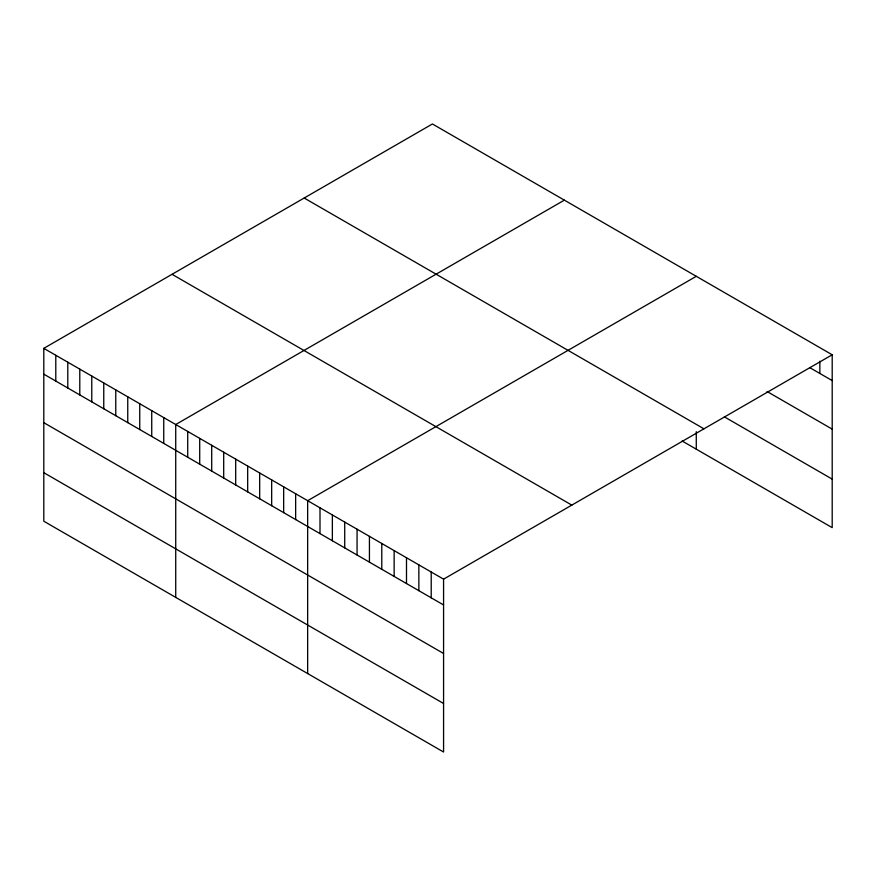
<?xml version="1.0" encoding="UTF-8"?>
<svg xmlns="http://www.w3.org/2000/svg" width="876" height="876" viewBox="0 0 876 876"><rect width="100%" height="100%" fill="white"/><g stroke="black" fill="none" stroke-linecap="round" stroke-linejoin="round"><path stroke-width="1.31" d="M43.8 348.352L443.574 579.156L443.574 752.024L43.8 521.22L43.8 348.352L432.426 123.976L832.2 354.78L832.2 527.648L682.108 440.989M564.352 200.144L175.726 424.521L175.726 597.377M696.278 276.312L307.651 500.689L307.651 673.545M443.574 579.156L832.2 354.78M809.731 367.613L832.2 380.589M767.048 391.506L832.2 429.12M724.364 416.856L832.2 479.117M304.18 198.02L703.954 428.824M172.046 274.308L571.82 505.113M43.8 374.151L443.574 604.955M43.8 422.681L443.574 653.485M43.8 472.69L443.574 703.494M819.848 361.23L819.848 373.45M696.278 431.649L696.278 449.169M431.211 572.028L431.211 597.826M418.859 564.889L418.859 590.687M406.497 557.76L406.497 583.558M394.145 550.621L394.145 576.419M381.783 543.492L381.783 569.29M369.431 536.353L369.431 562.151M357.069 529.224L357.069 555.023M344.717 522.085L344.717 547.883M332.365 514.957L332.365 540.755M320.003 507.817L320.003 533.615M295.65 493.757L295.65 519.567M283.66 486.837L283.66 512.635M271.669 479.906L271.669 505.715M259.679 472.985L259.679 498.794M247.678 466.065L247.678 491.863M235.688 459.134L235.688 484.943M223.698 452.213L223.698 478.022M211.707 445.293L211.707 471.091M199.706 438.361L199.706 464.17M187.716 431.441L187.716 457.25M163.735 417.589L163.735 443.398M151.734 410.669L151.734 436.478M139.744 403.748L139.744 429.547M127.754 396.817L127.754 422.626M115.763 389.897L115.763 415.695M103.762 382.976L103.762 408.774M91.772 376.045L91.772 401.854M79.782 369.125L79.782 394.923M67.791 362.204L67.791 388.002M55.79 355.273L55.79 381.082"/></g></svg>
